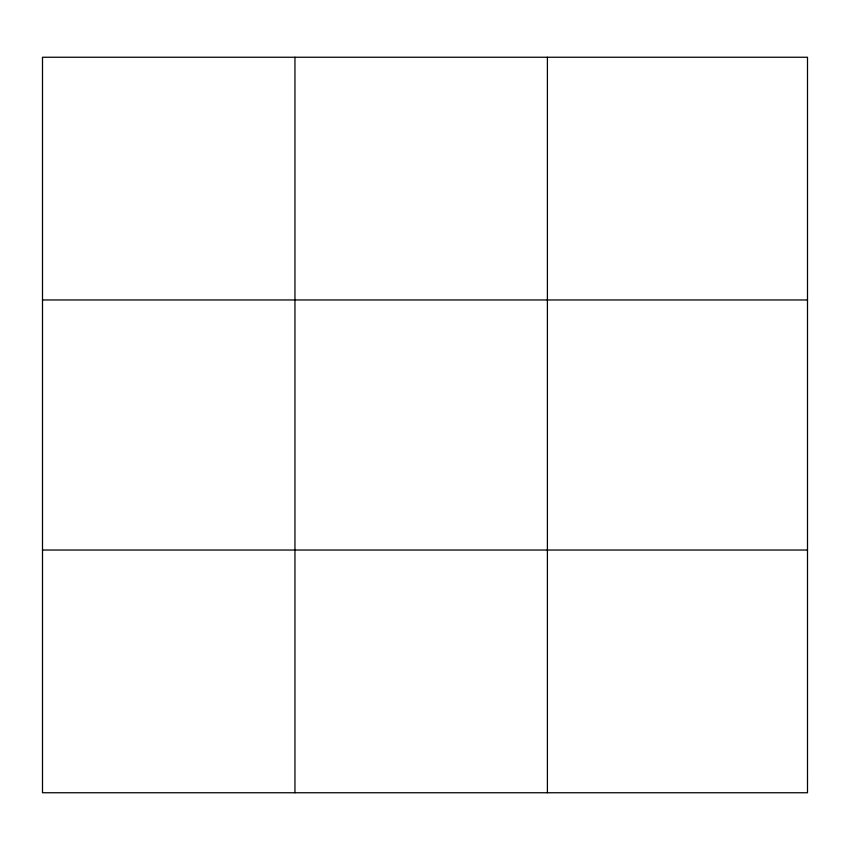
<?xml version="1.0" encoding="UTF-8"?>
<svg xmlns="http://www.w3.org/2000/svg" width="850" height="850" viewBox="0 0 850 850"><rect width="100%" height="100%" fill="white"/><g stroke="black" fill="none" stroke-linecap="round" stroke-linejoin="round"><path stroke-width="1.27" d="M294.95 792.753L294.95 57.248M547.4 792.753L547.4 57.248M42.5 299.965L807.5 299.965M42.5 550.035L807.5 550.035M807.5 778.483L807.5 792.753L42.5 792.753L42.5 57.248L807.5 57.248L807.5 778.483"/></g></svg>
